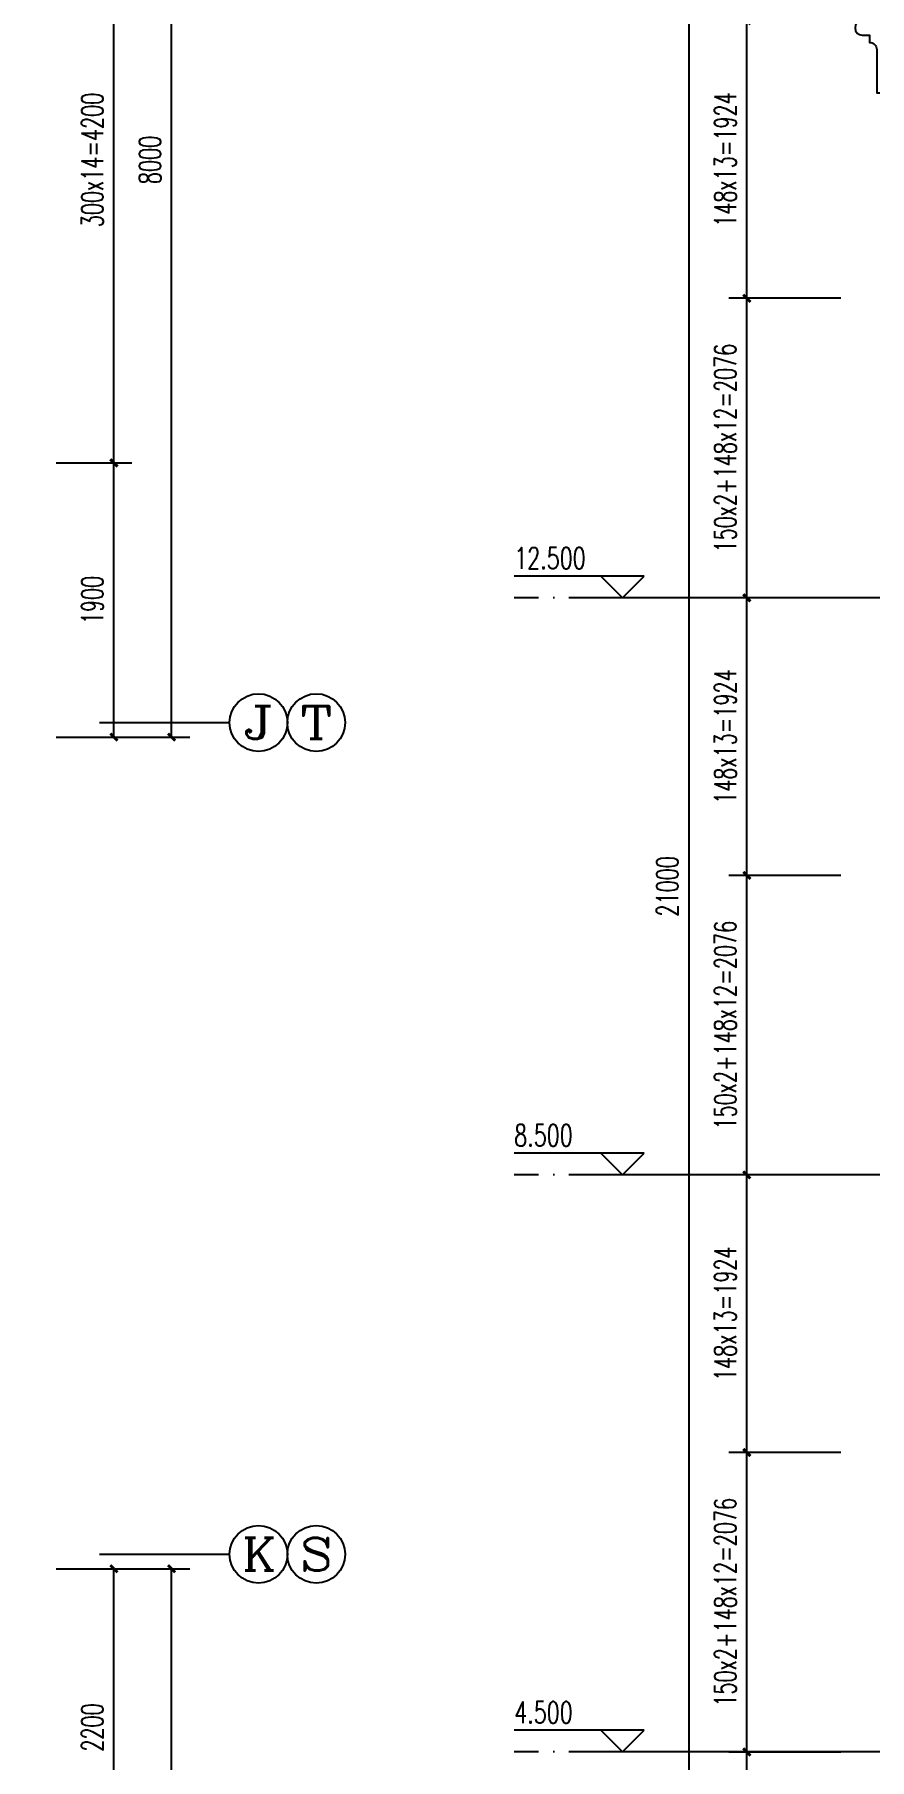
# Model space of a CAD drawing. Extents: x 307762 to 522490, y -326758 to -245675.
# Drawn here: x 326177 to 331962, y -265198 to -253241 of the extents above; entities that cross this region are included whole.
import ezdxf
from ezdxf.enums import TextEntityAlignment as Align

# ---------------------------------------------------------------- set-up
doc = ezdxf.new("R2010")
doc.units = 0
doc.header["$LTSCALE"] = 1000
doc.header["$MEASUREMENT"] = 0
doc.linetypes.add('DOTE', pattern=[2.42, 2, -0.2, 0.02, -0.2])
doc.layers.get('0').update_dxf_attribs({"linetype": 'CONTINUOUS'})
doc.layers.get('Defpoints').update_dxf_attribs({"color": 6, "linetype": 'CONTINUOUS'})
for name, color, linetype in [('AXIS', 3, 'CONTINUOUS'), ('AXIS_TEXT', 7, 'CONTINUOUS'), ('DIM_ELEV', 3, 'CONTINUOUS'), ('DOTE', 1, 'DOTE'), ('PUB_DIM', 3, 'CONTINUOUS'), ('PUB_TEXT', 7, 'CONTINUOUS'), ('看线1', 7, 'CONTINUOUS')]:
    doc.layers.add(name, color=color, linetype=linetype)
doc.styles.add('_TCH_AXIS', font='COMPLEX', dxfattribs={"bigfont": 'GBCBIG'})
doc.styles.add('_TCH_DIM', font='SIMPLEX', dxfattribs={"bigfont": 'GBCBIG'})
doc.styles.add('COMPLEX', font='COMPLEX')
doc.styles.add('DIM_FONT', font='SIMPLEX.shx', dxfattribs={"width": 0.65})
doc.dimstyles.new('DIMN50', dxfattribs={"dimscale": 0.5, "dimtxt": 300, "dimasz": 100, "dimexe": 250, "dimexo": 300, "dimgap": 150, "dimtad": 1, "dimdec": 0, "dimzin": 0, "dimdsep": 46, "dimtxsty": 'DIM_FONT', "dimblk": 'ARCHTICK', "dimcen": 0.09, "dimclrt": 7, "dimazin": 2, "dimtfac": 1, "dimtdec": 0, "dimtix": 1, "dimtmove": 2, "dimatfit": 3, "dimfxl": 0, "dimtolj": 1, "dimtzin": 0, "dimarcsym": 0})

# ---------------------------------------------------------------- blocks, each defined once
blk = doc.blocks.new('_ArchTick')
at = {"color": 0, "linetype": 'ByBlock', "const_width": 0.4}
blk.add_lwpolyline([(-0.5, -0.5), (0.5, 0.5)], dxfattribs=at)
blk = doc.blocks.new('*D503')
at = {"layer": 'AXIS', "color": 0, "lineweight": -2}
for p, q in [((326327, -263876), (326852, -263876)), ((326727, -266076), (326727, -263876)), ((326327, -266076), (326852, -266076))]:
    blk.add_line(p, q, dxfattribs=at)
at = {"layer": 'Defpoints', "color": 0}
for p in [(326177, -263876), (326727, -263876), (326177, -266076)]:
    blk.add_point(p, dxfattribs=at)
at = {"layer": 'AXIS', "color": 0, "lineweight": -2, "xscale": 50, "yscale": 50, "zscale": 50}
for p, rotation in [((326727, -263876), 90), ((326727, -266076), 270)]:
    blk.add_blockref('_ArchTick', p, dxfattribs=dict(at, rotation=rotation))
at = {"layer": 'AXIS', "color": 7, "insert": (326577, -264976), "char_height": 150, "attachment_point": 5, "rotation": 90, "style": 'DIM_FONT'}
blk.add_mtext('\\A1;2200', dxfattribs=at)
blk = doc.blocks.new('*D504')
at = {"layer": 'AXIS', "color": 0, "lineweight": -2}
for p, q in [((326327, -263876), (327252, -263876)), ((327127, -271876), (327127, -263876)), ((326327, -271876), (327252, -271876))]:
    blk.add_line(p, q, dxfattribs=at)
at = {"layer": 'Defpoints', "color": 0}
for p in [(326177, -263876), (327127, -263876), (326177, -271876)]:
    blk.add_point(p, dxfattribs=at)
at = {"layer": 'AXIS', "color": 0, "lineweight": -2, "xscale": 50, "yscale": 50, "zscale": 50}
for p, rotation in [((327127, -263876), 90), ((327127, -271876), 270)]:
    blk.add_blockref('_ArchTick', p, dxfattribs=dict(at, rotation=rotation))
at = {"layer": 'AXIS', "color": 7, "insert": (326977, -267876), "char_height": 150, "attachment_point": 5, "rotation": 90, "style": 'DIM_FONT'}
blk.add_mtext('\\A1;8000', dxfattribs=at)
blk = doc.blocks.new('*D550')
at = {"layer": 'Defpoints', "color": 0}
for p in [(331112, -265146), (331912, -265146), (331912, -267396)]:
    blk.add_point(p, dxfattribs=at)
at = {"layer": 'PUB_DIM', "color": 0, "lineweight": -2}
for p, q in [((331762, -265146), (330987, -265146)), ((331112, -267396), (331112, -265146)), ((331762, -267396), (330987, -267396))]:
    blk.add_line(p, q, dxfattribs=at)
at = {"layer": 'PUB_DIM', "color": 0, "lineweight": -2, "xscale": 50, "yscale": 50, "zscale": 50}
for p, rotation in [((331112, -265146), 90), ((331112, -267396), 270)]:
    blk.add_blockref('_ArchTick', p, dxfattribs=dict(at, rotation=rotation))
at = {"layer": 'PUB_DIM', "color": 7, "insert": (330962, -266271), "char_height": 150, "attachment_point": 5, "rotation": 90, "style": 'DIM_FONT'}
blk.add_mtext('\\A1;150x15=2250', dxfattribs=at)
blk = doc.blocks.new('*D551')
at = {"layer": 'Defpoints', "color": 0}
for p in [(331112, -263070), (331912, -263070), (331912, -265146)]:
    blk.add_point(p, dxfattribs=at)
at = {"layer": 'PUB_DIM', "color": 0, "lineweight": -2}
for p, q in [((331762, -263070), (330987, -263070)), ((331112, -265146), (331112, -263070)), ((331762, -265146), (330987, -265146))]:
    blk.add_line(p, q, dxfattribs=at)
at = {"layer": 'PUB_DIM', "color": 0, "lineweight": -2, "xscale": 50, "yscale": 50, "zscale": 50}
for p, rotation in [((331112, -263070), 90), ((331112, -265146), 270)]:
    blk.add_blockref('_ArchTick', p, dxfattribs=dict(at, rotation=rotation))
at = {"layer": 'PUB_DIM', "color": 7, "insert": (330962, -264108), "char_height": 150, "attachment_point": 5, "rotation": 90, "style": 'DIM_FONT'}
blk.add_mtext('\\A1;150x2+148x12=2076', dxfattribs=at)
blk = doc.blocks.new('*D552')
at = {"layer": 'Defpoints', "color": 0}
for p in [(331112, -261146), (331912, -261146), (331912, -263070)]:
    blk.add_point(p, dxfattribs=at)
at = {"layer": 'PUB_DIM', "color": 0, "lineweight": -2}
for p, q in [((331762, -261146), (330987, -261146)), ((331112, -263070), (331112, -261146)), ((331762, -263070), (330987, -263070))]:
    blk.add_line(p, q, dxfattribs=at)
at = {"layer": 'PUB_DIM', "color": 0, "lineweight": -2, "xscale": 50, "yscale": 50, "zscale": 50}
for p, rotation in [((331112, -261146), 90), ((331112, -263070), 270)]:
    blk.add_blockref('_ArchTick', p, dxfattribs=dict(at, rotation=rotation))
at = {"layer": 'PUB_DIM', "color": 7, "insert": (330962, -262108), "char_height": 150, "attachment_point": 5, "rotation": 90, "style": 'DIM_FONT'}
blk.add_mtext('\\A1;148x13=1924', dxfattribs=at)
blk = doc.blocks.new('*D553')
at = {"layer": 'Defpoints', "color": 0}
for p in [(331112, -259070), (331912, -259070), (331912, -261146)]:
    blk.add_point(p, dxfattribs=at)
at = {"layer": 'PUB_DIM', "color": 0, "lineweight": -2}
for p, q in [((331762, -259070), (330987, -259070)), ((331112, -261146), (331112, -259070)), ((331762, -261146), (330987, -261146))]:
    blk.add_line(p, q, dxfattribs=at)
at = {"layer": 'PUB_DIM', "color": 0, "lineweight": -2, "xscale": 50, "yscale": 50, "zscale": 50}
for p, rotation in [((331112, -259070), 90), ((331112, -261146), 270)]:
    blk.add_blockref('_ArchTick', p, dxfattribs=dict(at, rotation=rotation))
at = {"layer": 'PUB_DIM', "color": 7, "insert": (330962, -260108), "char_height": 150, "attachment_point": 5, "rotation": 90, "style": 'DIM_FONT'}
blk.add_mtext('\\A1;150x2+148x12=2076', dxfattribs=at)
blk = doc.blocks.new('*D554')
at = {"layer": 'Defpoints', "color": 0}
for p in [(331112, -257146), (331912, -257146), (331912, -259070)]:
    blk.add_point(p, dxfattribs=at)
at = {"layer": 'PUB_DIM', "color": 0, "lineweight": -2}
for p, q in [((331762, -257146), (330987, -257146)), ((331112, -259070), (331112, -257146)), ((331762, -259070), (330987, -259070))]:
    blk.add_line(p, q, dxfattribs=at)
at = {"layer": 'PUB_DIM', "color": 0, "lineweight": -2, "xscale": 50, "yscale": 50, "zscale": 50}
for p, rotation in [((331112, -257146), 90), ((331112, -259070), 270)]:
    blk.add_blockref('_ArchTick', p, dxfattribs=dict(at, rotation=rotation))
at = {"layer": 'PUB_DIM', "color": 7, "insert": (330962, -258108), "char_height": 150, "attachment_point": 5, "rotation": 90, "style": 'DIM_FONT'}
blk.add_mtext('\\A1;148x13=1924', dxfattribs=at)
blk = doc.blocks.new('*D555')
at = {"layer": 'Defpoints', "color": 0}
for p in [(331112, -255070), (331912, -255070), (331912, -257146)]:
    blk.add_point(p, dxfattribs=at)
at = {"layer": 'PUB_DIM', "color": 0, "lineweight": -2}
for p, q in [((331762, -255070), (330987, -255070)), ((331112, -257146), (331112, -255070)), ((331762, -257146), (330987, -257146))]:
    blk.add_line(p, q, dxfattribs=at)
at = {"layer": 'PUB_DIM', "color": 0, "lineweight": -2, "xscale": 50, "yscale": 50, "zscale": 50}
for p, rotation in [((331112, -255070), 90), ((331112, -257146), 270)]:
    blk.add_blockref('_ArchTick', p, dxfattribs=dict(at, rotation=rotation))
at = {"layer": 'PUB_DIM', "color": 7, "insert": (330962, -256108), "char_height": 150, "attachment_point": 5, "rotation": 90, "style": 'DIM_FONT'}
blk.add_mtext('\\A1;150x2+148x12=2076', dxfattribs=at)
blk = doc.blocks.new('*D556')
at = {"layer": 'Defpoints', "color": 0}
for p in [(331112, -253146), (331912, -253146), (331912, -255070)]:
    blk.add_point(p, dxfattribs=at)
at = {"layer": 'PUB_DIM', "color": 0, "lineweight": -2}
for p, q in [((331762, -253146), (330987, -253146)), ((331112, -255070), (331112, -253146)), ((331762, -255070), (330987, -255070))]:
    blk.add_line(p, q, dxfattribs=at)
at = {"layer": 'PUB_DIM', "color": 0, "lineweight": -2, "xscale": 50, "yscale": 50, "zscale": 50}
for p, rotation in [((331112, -253146), 90), ((331112, -255070), 270)]:
    blk.add_blockref('_ArchTick', p, dxfattribs=dict(at, rotation=rotation))
at = {"layer": 'PUB_DIM', "color": 7, "insert": (330962, -254108), "char_height": 150, "attachment_point": 5, "rotation": 90, "style": 'DIM_FONT'}
blk.add_mtext('\\A1;148x13=1924', dxfattribs=at)
blk = doc.blocks.new('*D563')
at = {"layer": 'AXIS', "color": 0, "lineweight": -2}
for p, q in [((326327, -256211), (326852, -256211)), ((326727, -258111), (326727, -256211)), ((326327, -258111), (326852, -258111))]:
    blk.add_line(p, q, dxfattribs=at)
at = {"layer": 'Defpoints', "color": 0}
for p in [(326177, -256211), (326727, -256211), (326177, -258111)]:
    blk.add_point(p, dxfattribs=at)
at = {"layer": 'AXIS', "color": 0, "lineweight": -2, "xscale": 50, "yscale": 50, "zscale": 50}
for p, rotation in [((326727, -256211), 90), ((326727, -258111), 270)]:
    blk.add_blockref('_ArchTick', p, dxfattribs=dict(at, rotation=rotation))
at = {"layer": 'AXIS', "color": 7, "insert": (326577, -257161), "char_height": 150, "attachment_point": 5, "rotation": 90, "style": 'DIM_FONT'}
blk.add_mtext('\\A1;1900', dxfattribs=at)
blk = doc.blocks.new('*D564')
at = {"layer": 'AXIS', "color": 0, "lineweight": -2}
for p, q in [((326327, -252011), (326852, -252011)), ((326727, -256211), (326727, -252011)), ((326327, -256211), (326852, -256211))]:
    blk.add_line(p, q, dxfattribs=at)
at = {"layer": 'Defpoints', "color": 0}
for p in [(326177, -252011), (326727, -252011), (326177, -256211)]:
    blk.add_point(p, dxfattribs=at)
at = {"layer": 'AXIS', "color": 0, "lineweight": -2, "xscale": 50, "yscale": 50, "zscale": 50}
for p, rotation in [((326727, -252011), 90), ((326727, -256211), 270)]:
    blk.add_blockref('_ArchTick', p, dxfattribs=dict(at, rotation=rotation))
at = {"layer": 'AXIS', "color": 7, "insert": (326577, -254111), "char_height": 150, "attachment_point": 5, "rotation": 90, "style": 'DIM_FONT'}
blk.add_mtext('\\A1;300x14=4200', dxfattribs=at)
blk = doc.blocks.new('*D566')
at = {"layer": 'AXIS', "color": 0, "lineweight": -2}
for p, q in [((326327, -250111), (327252, -250111)), ((327127, -258111), (327127, -250111)), ((326327, -258111), (327252, -258111))]:
    blk.add_line(p, q, dxfattribs=at)
at = {"layer": 'Defpoints', "color": 0}
for p in [(326177, -250111), (327127, -250111), (326177, -258111)]:
    blk.add_point(p, dxfattribs=at)
at = {"layer": 'AXIS', "color": 0, "lineweight": -2, "xscale": 50, "yscale": 50, "zscale": 50}
for p, rotation in [((327127, -250111), 90), ((327127, -258111), 270)]:
    blk.add_blockref('_ArchTick', p, dxfattribs=dict(at, rotation=rotation))
at = {"layer": 'AXIS', "color": 7, "insert": (326977, -254111), "char_height": 150, "attachment_point": 5, "rotation": 90, "style": 'DIM_FONT'}
blk.add_mtext('\\A1;8000', dxfattribs=at)
blk = doc.blocks.new('*D866')
at = {"layer": 'Defpoints', "color": 0}
for p in [(330712, -248646), (331912, -248646), (331912, -269646)]:
    blk.add_point(p, dxfattribs=at)
at = {"layer": 'PUB_DIM', "color": 0, "lineweight": -2}
for p, q in [((331762, -248646), (330587, -248646)), ((330712, -269646), (330712, -248646)), ((331762, -269646), (330587, -269646))]:
    blk.add_line(p, q, dxfattribs=at)
at = {"layer": 'PUB_DIM', "color": 0, "lineweight": -2, "xscale": 50, "yscale": 50, "zscale": 50}
for p, rotation in [((330712, -248646), 90), ((330712, -269646), 270)]:
    blk.add_blockref('_ArchTick', p, dxfattribs=dict(at, rotation=rotation))
at = {"layer": 'PUB_DIM', "color": 7, "insert": (330562, -259146), "char_height": 150, "attachment_point": 5, "rotation": 90, "style": 'DIM_FONT'}
blk.add_mtext('\\A1;21000', dxfattribs=at)
blk = doc.blocks.new('_AXISO')
blk.add_circle((0, 0), 0.5)
at = {"layer": 'AXIS_TEXT', "style": 'COMPLEX', "width": 1.041667}
blk.add_attdef('A', text='', height=0.56, dxfattribs=at).set_placement((-0.25, -0.28), (0.25, -0.28), align=Align.FIT)

msp = doc.modelspace()

# ---------------------------------------------------------------- linework, layer by layer
at = {"layer": 'AXIS'}
for p, q in [((326626.9, -258010.8), (327528.7, -258010.8)), ((327928.7, -258010.8), (327928.7, -258010.8)), ((326626.9, -263775.6), (327528.7, -263775.6)), ((327928.7, -263775.6), (327928.7, -263775.6))]:
    msp.add_line(p, q, dxfattribs=at)
at = {"layer": 'DIM_ELEV'}
for p, q in [((330400.5, -256995.7), (329500.5, -256995.7)), ((330250.5, -257145.7), (330100.5, -256995.7)), ((330250.5, -257145.7), (330400.5, -256995.7)), ((331111.5, -257145.7), (330100.5, -257145.7)), ((330400.5, -260995.7), (329500.5, -260995.7)), ((330250.5, -261145.7), (330100.5, -260995.7)), ((330250.5, -261145.7), (330400.5, -260995.7)), ((331111.5, -261145.7), (330100.5, -261145.7)), ((330400.5, -264995.7), (329500.5, -264995.7)), ((330250.5, -265145.7), (330100.5, -264995.7)), ((330250.5, -265145.7), (330400.5, -264995.7)), ((331111.5, -265145.7), (330100.5, -265145.7))]:
    msp.add_line(p, q, dxfattribs=at)
at = {"layer": 'DOTE', "ltscale": 0.5}
for p, q in [((344189.3, -257145.7), (329500.5, -257145.7)), ((344189.3, -261145.7), (329500.5, -261145.7)), ((344189.3, -265145.7), (329500.5, -265145.7))]:
    msp.add_line(p, q, dxfattribs=at)
at = {"layer": '看线1'}
msp.add_lwpolyline([(332561.5, -253145.7), (331911.5, -253145.7, 0.9999652), (331911.5, -253245.7), (331961.5, -253245.7), (331961.5, -253295.7, -0.4142136), (332011.5, -253345.7), (332011.5, -253645.7), (332361.5, -253645.7), (332361.5, -253745.7), (332461.5, -253745.7), (332461.5, -253895.7)], format="xyb", dxfattribs=at)

# ---------------------------------------------------------------- block references
at = {"layer": 'AXIS'}
ref = msp.add_blockref('_AXISO', (327728.7, -258010.8), dxfattribs=dict(at, xscale=400, yscale=400, zscale=400))
ref.add_attrib('A', 'J', dxfattribs={"layer": 'AXIS_TEXT', "height": 226.3, "style": '_TCH_AXIS', "width": 1.909091}).set_placement((327615.5, -258124), (327841.8, -258124), align=Align.FIT)
ref = msp.add_blockref('_AXISO', (328128.7, -258010.8), dxfattribs=dict(at, xscale=400, yscale=400, zscale=400))
ref.add_attrib('A', 'T', dxfattribs={"layer": 'AXIS_TEXT', "height": 226.3, "style": '_TCH_AXIS', "width": 1.4}).set_placement((328015.5, -258124), (328241.8, -258124), align=Align.FIT)
ref = msp.add_blockref('_AXISO', (327728.7, -263775.6), dxfattribs=dict(at, xscale=400, yscale=400, zscale=400))
ref.add_attrib('A', 'K', dxfattribs={"layer": 'AXIS_TEXT', "height": 226.3, "style": '_TCH_AXIS', "width": 1.105263}).set_placement((327615.5, -263888.8), (327841.8, -263888.8), align=Align.FIT)
ref = msp.add_blockref('_AXISO', (328128.7, -263775.6), dxfattribs=dict(at, xscale=400, yscale=400, zscale=400))
ref.add_attrib('A', 'S', dxfattribs={"layer": 'AXIS_TEXT', "height": 226.3, "style": '_TCH_AXIS', "width": 1.5}).set_placement((328015.5, -263888.8), (328241.8, -263888.8), align=Align.FIT)

# ---------------------------------------------------------------- texts
at = {"layer": 'PUB_TEXT', "style": '_TCH_DIM', "width": 0.705882}
for s, p in [('12.500', (329500.5, -256945.7)), ('8.500', (329500.5, -260945.7)), ('4.500', (329500.5, -264945.7))]:
    msp.add_text(s, height=148.75, dxfattribs=at).set_placement(p)

# ---------------------------------------------------------------- dimensions: what is measured, and where the dimension line sits
at = {"layer": 'AXIS'}
for p1, p2, distance, picture, middle in [((326176.9, -258110.8), (326176.9, -250110.8), -950, '*D566', (326976.9, -254110.8)), ((326176.9, -258110.8), (326176.9, -256210.8), -550, '*D563', (326576.9, -257160.8)), ((326176.9, -266075.6), (326176.9, -263875.6), -550, '*D503', (326576.9, -264975.6)), ((326176.9, -271875.6), (326176.9, -263875.6), -950, '*D504', (326976.9, -267875.6))]:
    dim = msp.add_aligned_dim(p1=p1, p2=p2, distance=distance, dimstyle='DIMN50', dxfattribs=at)
    dim.commit()
    dim.dimension.update_dxf_attribs({"geometry": picture, "text_midpoint": middle})
dim = msp.add_aligned_dim(p1=(326176.9, -256210.8), p2=(326176.9, -252010.8), distance=-550, text='300x14=4200', dimstyle='DIMN50', dxfattribs=at)
dim.commit()
dim.dimension.update_dxf_attribs({"geometry": '*D564', "text_midpoint": (326576.9, -254110.8)})
at = {"layer": 'PUB_DIM'}
dim = msp.add_aligned_dim(p1=(331911.5, -269645.7), p2=(331911.5, -248645.7), distance=1200, dimstyle='DIMN50', dxfattribs=at)
dim.commit()
dim.dimension.update_dxf_attribs({"geometry": '*D866', "text_midpoint": (330561.5, -259145.7)})
for p1, p2, text, picture, middle in [((331911.5, -255069.7), (331911.5, -253145.7), '148x13=1924', '*D556', (330961.5, -254107.7)), ((331911.5, -257145.7), (331911.5, -255069.7), '150x2+148x12=2076', '*D555', (330961.5, -256107.7)), ((331911.5, -259069.7), (331911.5, -257145.7), '148x13=1924', '*D554', (330961.5, -258107.7)), ((331911.5, -261145.7), (331911.5, -259069.7), '150x2+148x12=2076', '*D553', (330961.5, -260107.7)), ((331911.5, -263069.7), (331911.5, -261145.7), '148x13=1924', '*D552', (330961.5, -262107.7)), ((331911.5, -265145.7), (331911.5, -263069.7), '150x2+148x12=2076', '*D551', (330961.5, -264107.7)), ((331911.5, -267395.7), (331911.5, -265145.7), '150x15=2250', '*D550', (330961.5, -266270.7))]:
    dim = msp.add_aligned_dim(p1=p1, p2=p2, distance=800, text=text, dimstyle='DIMN50', dxfattribs=at)
    dim.commit()
    dim.dimension.update_dxf_attribs({"geometry": picture, "text_midpoint": middle})

doc.saveas('drawing.dxf')
